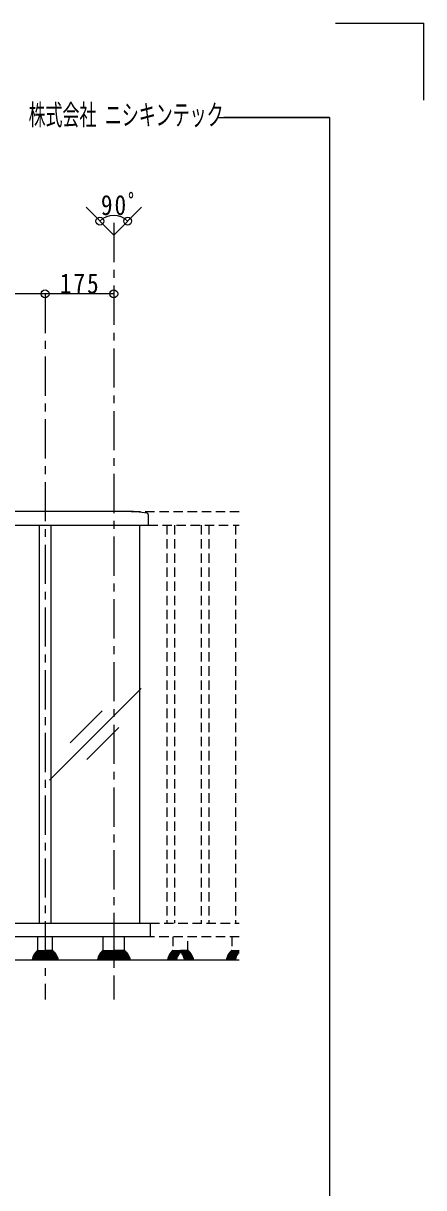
# Model space of a CAD drawing. Units: millimetres at full size, sheet at 1:5, with parts at other scales. Extents: x -1050 to 1050, y -742 to 742.
# Drawn here: x 795 to 1050, y 0 to 742 of the extents above; entities that cross this region are included whole.
import ezdxf
from ezdxf.enums import TextEntityAlignment as Align

# ---------------------------------------------------------------- set-up
doc = ezdxf.new("R2010")
doc.units = ezdxf.units.MM
doc.header["$LTSCALE"] = 5
doc.linetypes.add('CHAIN1', pattern=[8, 5, -1, 1, -1])
doc.linetypes.add('DASHED1', pattern=[1.8, 1.2, -0.6])
for name, color, linetype in [('1-4_印刷位置ライン', 7, 'Continuous'), ('1-5_図枠1_1', 7, 'Continuous'), ('1-6_姿図', 7, 'Continuous')]:
    doc.layers.add(name, color=color, linetype=linetype)
doc.styles.add('ＭＳ ゴシック', font='')
doc.styles.get('ＭＳ ゴシック').set_extended_font_data('MS Gothic')

# ---------------------------------------------------------------- blocks, each defined once
blk = doc.blocks.new('dimension_origin')
at = {"color": 0, "linetype": 'Continuous', "lineweight": -2}
blk.add_circle((0, 0), 1.25, dxfattribs=at)
blk = doc.blocks.new('circle')
at = {"color": 0, "linetype": 'Continuous', "lineweight": -2}
blk.add_circle((0, 0), 1.25, dxfattribs=at)

msp = doc.modelspace()

# ---------------------------------------------------------------- linework, layer by layer
at = {"layer": '1-4_印刷位置ライン'}
for p in [(993.722, 742.5), (1050, 693.374)]:
    msp.add_line(p, (1050, 742.5), dxfattribs=at)
at = {"layer": '1-5_図枠1_1'}
for p, q in [((918.988, 682.5), (990, 682.5)), ((990, 682.5), (922.569, 682.5)), ((990, 682.5), (990, -707.5))]:
    msp.add_line(p, q, dxfattribs=at)
at = {"layer": '1-6_姿図'}
for p, q in [((852.5, 607.5), (834.822, 625.178)), ((852.5, 607.5), (870.178, 625.178)), ((808.75, 570), (532, 570)), ((852.5, 570), (808.75, 570)), ((859.812, 431.25), (-90, 431.25)), ((874.5, 429.365), (874.5, 422.5)), ((-90, 422.5), (874.5, 422.5)), ((805, 422.5), (805, 168.75)), ((812.5, 422.5), (812.5, 168.75)), ((869.125, 168.75), (869.125, 422.5)), ((811.636, 259.937), (869.937, 318.239)), ((824.754, 283.663), (845.085, 303.993)), ((835.361, 273.056), (855.691, 293.386)), ((532.25, 168.75), (875.625, 168.75)), ((875.625, 168.75), (875.625, 160)), ((875.625, 160), (532.25, 160)), ((804, 160), (804, 151.25)), ((813.5, 151.25), (813.5, 160)), ((845.625, 160), (845.625, 151.25)), ((859.375, 151.25), (859.375, 160)), ((801.658, 148.524), (801.658, 148.2)), ((802.11, 149.001), (808.75, 149.001)), ((802.174, 149.302), (802.174, 149.001)), ((802.632, 149.8), (808.75, 149.8)), ((802.823, 150.1), (802.823, 149.8)), ((803.277, 150.6), (808.75, 150.6)), ((803.5, 150.75), (803.5, 150.6)), ((804, 151.25), (808.75, 151.25)), ((813.5, 151.25), (808.75, 151.25)), ((814.223, 150.6), (808.75, 150.6)), ((814.868, 149.8), (808.75, 149.8)), ((815.39, 149.001), (808.75, 149.001)), ((814, 150.75), (814, 150.6)), ((814.677, 150.1), (814.677, 149.8)), ((815.326, 149.302), (815.326, 149.001)), ((815.842, 148.524), (815.842, 148.2)), ((843.283, 148.524), (843.283, 148.2)), ((843.735, 149.001), (852.5, 149.001)), ((843.799, 149.302), (843.799, 149.001)), ((844.257, 149.8), (852.5, 149.8)), ((844.448, 150.1), (844.448, 149.8)), ((844.902, 150.6), (852.5, 150.6)), ((845.125, 150.75), (845.125, 150.6)), ((845.625, 151.25), (852.5, 151.25)), ((859.375, 151.25), (852.5, 151.25)), ((860.098, 150.6), (852.5, 150.6)), ((860.743, 149.8), (852.5, 149.8)), ((861.265, 149.001), (852.5, 149.001)), ((859.875, 150.75), (859.875, 150.6)), ((860.552, 150.1), (860.552, 149.8)), ((861.201, 149.302), (861.201, 149.001)), ((861.717, 148.524), (861.717, 148.2)), ((932.5, 145), (-90, 145)), ((800.5, 145.482), (800.5, 145)), ((800.691, 146.311), (800.691, 145.8)), ((800.691, 145.8), (808.75, 145.8)), ((800.937, 147.014), (800.937, 146.599)), ((800.937, 146.6), (808.75, 146.6)), ((801.255, 147.76), (801.255, 147.407)), ((801.255, 147.407), (808.75, 147.407)), ((801.658, 148.2), (808.75, 148.2)), ((815.842, 148.2), (808.75, 148.2)), ((816.245, 147.407), (808.75, 147.407)), ((816.563, 146.6), (808.75, 146.6)), ((816.809, 145.8), (808.75, 145.8)), ((816.245, 147.76), (816.245, 147.407)), ((816.563, 147.014), (816.563, 146.599)), ((816.809, 146.311), (816.809, 145.8)), ((817, 145.482), (817, 145)), ((842.125, 145.482), (842.125, 145)), ((842.316, 146.311), (842.316, 145.8)), ((842.316, 145.8), (852.5, 145.8)), ((842.562, 147.014), (842.562, 146.599)), ((842.562, 146.6), (852.5, 146.6)), ((842.88, 147.76), (842.88, 147.407)), ((842.88, 147.407), (852.5, 147.407)), ((843.283, 148.2), (852.5, 148.2)), ((861.717, 148.2), (852.5, 148.2)), ((862.12, 147.407), (852.5, 147.407)), ((862.438, 146.6), (852.5, 146.6)), ((862.684, 145.8), (852.5, 145.8)), ((862.12, 147.76), (862.12, 147.407)), ((862.438, 147.014), (862.438, 146.599)), ((862.684, 146.311), (862.684, 145.8)), ((862.875, 145.482), (862.875, 145))]:
    msp.add_line(p, q, dxfattribs=at)
at = {"layer": '1-6_姿図', "linetype": 'CHAIN1'}
for p, q in [((852.5, 615.219), (852.5, 120)), ((808.75, 570), (808.75, 120))]:
    msp.add_line(p, q, dxfattribs=at)
at = {"layer": '1-6_姿図', "linetype": 'DASHED1'}
for p, q in [((863.574, 431.25), (932.5, 431.25)), ((874.5, 422.5), (932.5, 422.5)), ((886.25, 422.5), (886.25, 168.75)), ((891.25, 422.5), (891.25, 168.75)), ((908.125, 422.5), (908.125, 168.75)), ((913.125, 422.5), (913.125, 168.75)), ((930, 422.5), (930, 168.75)), ((875.625, 168.75), (932.5, 168.75)), ((932.5, 160), (875.625, 160)), ((890.25, 160), (890.25, 151.25)), ((899.75, 151.25), (899.75, 160)), ((927.75, 160), (927.75, 151.25)), ((887.908, 148.524), (887.908, 148.2)), ((888.36, 149.001), (895, 149.001)), ((888.424, 149.302), (888.424, 149.001)), ((888.882, 149.8), (895, 149.8)), ((889.073, 150.1), (889.073, 149.8)), ((889.527, 150.6), (895, 150.6)), ((889.75, 150.75), (889.75, 150.6)), ((890.25, 151.25), (895, 151.25)), ((899.75, 151.25), (895, 151.25)), ((900.473, 150.6), (895, 150.6)), ((901.118, 149.8), (895, 149.8)), ((901.64, 149.001), (895, 149.001)), ((900.25, 150.75), (900.25, 150.6)), ((900.927, 150.1), (900.927, 149.8)), ((901.576, 149.302), (901.576, 149.001)), ((902.092, 148.524), (902.092, 148.2)), ((925.408, 148.524), (925.408, 148.2)), ((925.86, 149.001), (932.5, 149.001)), ((925.924, 149.302), (925.924, 149.001)), ((926.382, 149.8), (932.5, 149.8)), ((926.573, 150.1), (926.573, 149.8)), ((927.027, 150.6), (932.5, 150.6)), ((927.25, 150.75), (927.25, 150.6)), ((927.75, 151.25), (932.5, 151.25)), ((886.75, 145.482), (886.75, 145)), ((886.941, 146.311), (886.941, 145.8)), ((886.941, 145.8), (895, 145.8)), ((887.187, 147.014), (887.187, 146.599)), ((887.187, 146.6), (895, 146.6)), ((887.505, 147.76), (887.505, 147.407)), ((887.505, 147.407), (895, 147.407)), ((887.908, 148.2), (895, 148.2)), ((902.092, 148.2), (895, 148.2)), ((902.495, 147.407), (895, 147.407)), ((902.813, 146.6), (895, 146.6)), ((903.059, 145.8), (895, 145.8)), ((902.495, 147.76), (902.495, 147.407)), ((902.813, 147.014), (902.813, 146.599)), ((903.059, 146.311), (903.059, 145.8)), ((903.25, 145.482), (903.25, 145)), ((924.25, 145.482), (924.25, 145)), ((924.441, 146.311), (924.441, 145.8)), ((924.441, 145.8), (932.5, 145.8)), ((924.687, 147.014), (924.687, 146.599)), ((924.687, 146.6), (932.5, 146.6)), ((925.005, 147.76), (925.005, 147.407)), ((925.005, 147.407), (932.5, 147.407)), ((925.408, 148.2), (932.5, 148.2))]:
    msp.add_line(p, q, dxfattribs=at)
at = {"layer": '1-6_姿図'}
for centre, radius, start, end in [((852.5, 607.5), 12.5, 45, 135), ((859.812, 344.375), 86.875, 80.68694, 90), ((873.75, 429.365), 0.75, 0, 80.68694), ((802.123, 148.536), 0.466, 91.64474, 181.439), ((802.662, 149.312), 0.488, 86.57068, 181.25523), ((803.334, 150.089), 0.512, 86.56134, 178.79631), ((804, 150.75), 0.5, 90, 180), ((813.5, 150.75), 0.5, 0, 90), ((814.166, 150.089), 0.512, 1.20369, 93.43866), ((814.838, 149.312), 0.488, 358.74477, 93.42932), ((815.377, 148.536), 0.466, 358.561, 88.35526), ((843.748, 148.536), 0.466, 91.64474, 181.439), ((844.287, 149.312), 0.488, 86.57068, 181.25523), ((844.959, 150.089), 0.512, 86.56134, 178.79631), ((845.625, 150.75), 0.5, 90, 180), ((859.375, 150.75), 0.5, 0, 90), ((860.041, 150.089), 0.512, 1.20369, 93.43866), ((860.713, 149.312), 0.488, 358.74477, 93.42932), ((861.252, 148.536), 0.466, 358.561, 88.35526), ((800.864, 145.48), 0.364, 118.33625, 179.71056), ((800.994, 146.303), 0.303, 100.92102, 178.46143), ((801.306, 147.04), 0.37, 97.87545, 184.11221), ((801.67, 147.785), 0.415, 91.62275, 183.49063), ((815.83, 147.785), 0.415, 356.50937, 88.37725), ((816.194, 147.04), 0.37, 355.88779, 82.12455), ((816.506, 146.303), 0.303, 1.53857, 79.07898), ((816.636, 145.48), 0.364, 0.28944, 61.66375), ((842.489, 145.48), 0.364, 118.33625, 179.71056), ((842.619, 146.303), 0.303, 100.92102, 178.46143), ((842.931, 147.04), 0.37, 97.87545, 184.11221), ((843.295, 147.785), 0.415, 91.62275, 183.49063), ((861.705, 147.785), 0.415, 356.50937, 88.37725), ((862.069, 147.04), 0.37, 355.88779, 82.12455), ((862.381, 146.303), 0.303, 1.53857, 79.07898), ((862.511, 145.48), 0.364, 0.28944, 61.66375)]:
    msp.add_arc(centre, radius, start, end, dxfattribs=at)
at = {"layer": '1-6_姿図', "linetype": 'DASHED1'}
for centre, radius, start, end in [((888.373, 148.536), 0.466, 91.64474, 181.439), ((888.912, 149.312), 0.488, 86.57068, 181.25523), ((889.584, 150.089), 0.512, 86.56134, 178.79631), ((890.25, 150.75), 0.5, 90, 180), ((899.75, 150.75), 0.5, 0, 90), ((900.416, 150.089), 0.512, 1.20369, 93.43866), ((901.088, 149.312), 0.488, 358.74477, 93.42932), ((901.627, 148.536), 0.466, 358.561, 88.35526), ((925.873, 148.536), 0.466, 91.64474, 181.439), ((926.412, 149.312), 0.488, 86.57068, 181.25523), ((927.084, 150.089), 0.512, 86.56134, 178.79631), ((927.75, 150.75), 0.5, 90, 180), ((887.114, 145.48), 0.364, 118.33625, 179.71056), ((887.244, 146.303), 0.303, 100.92102, 178.46143), ((887.556, 147.04), 0.37, 97.87545, 184.11221), ((887.92, 147.785), 0.415, 91.62275, 183.49063), ((902.08, 147.785), 0.415, 356.50937, 88.37725), ((902.444, 147.04), 0.37, 355.88779, 82.12455), ((902.756, 146.303), 0.303, 1.53857, 79.07898), ((902.886, 145.48), 0.364, 0.28944, 61.66375), ((924.614, 145.48), 0.364, 118.33625, 179.71056), ((924.744, 146.303), 0.303, 100.92102, 178.46143), ((925.056, 147.04), 0.37, 97.87545, 184.11221), ((925.42, 147.785), 0.415, 91.62275, 183.49063)]:
    msp.add_arc(centre, radius, start, end, dxfattribs=at)

# ---------------------------------------------------------------- block references
at = {"layer": '1-6_姿図', "xscale": 2, "yscale": 2}
for name, p, rotation in [('circle', (843.661, 616.339), 225), ('circle', (861.339, 616.339), 315), ('dimension_origin', (808.75, 570), 180)]:
    msp.add_blockref(name, p, dxfattribs=dict(at, rotation=rotation))
for p in [(808.75, 570), (852.5, 570)]:
    msp.add_blockref('dimension_origin', p, dxfattribs=at)

# ---------------------------------------------------------------- texts
at = {"layer": '1-5_図枠1_1', "style": 'ＭＳ ゴシック', "width": 0.6}
msp.add_text('株式会社 ニシキンテック', height=13.2, dxfattribs=at).set_placement((798.238, 673.557), align=Align.BOTTOM_LEFT)
at = {"layer": '1-6_姿図', "char_height": 12.83, "attachment_point": 7, "style": 'ＭＳ ゴシック'}
for s, insert in [('\\T1.17;\\W0.85;\\~90ﾟ', (835.625, 620)), ('\\T1.17;\\W0.85;175', (818.125, 570))]:
    msp.add_mtext(s, dxfattribs=dict(at, insert=insert))

doc.saveas('drawing.dxf')
